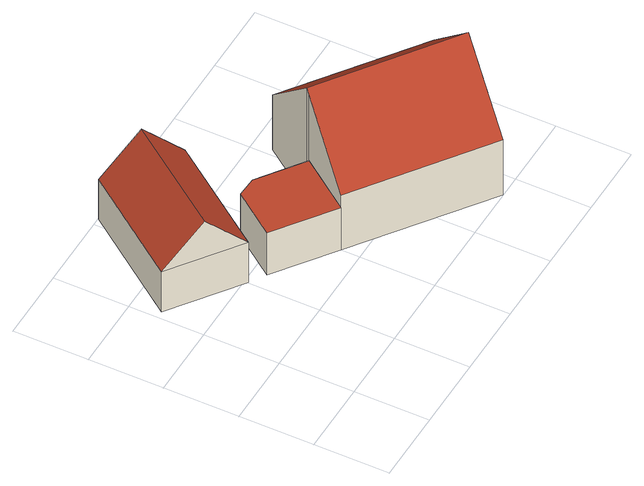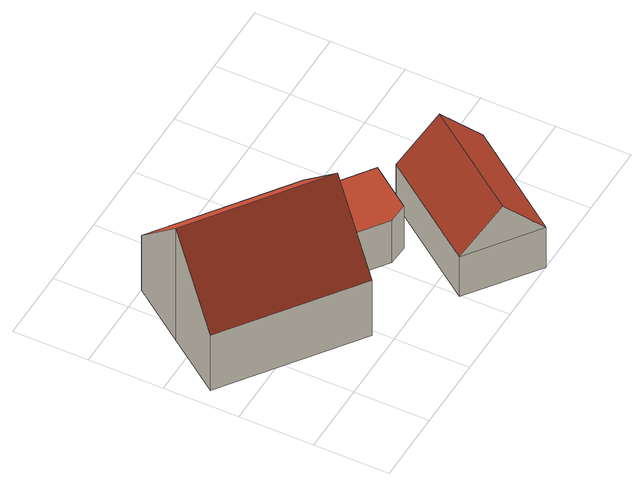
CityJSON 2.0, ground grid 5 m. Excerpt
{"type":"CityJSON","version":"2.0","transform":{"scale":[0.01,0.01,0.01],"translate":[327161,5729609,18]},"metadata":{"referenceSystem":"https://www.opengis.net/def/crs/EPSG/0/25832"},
"CityObjects":{
"building1":{"type":"Building","attributes":{"Geometrietyp2DReferenz":"3000","Gemeindeschluessel":"05170048","function":"31001_2463","roofType":"3100","measuredHeight":6.25},"address":[{"country":"Germany","locality":"Wesel","thoroughfareNumber":"4","thoroughfareName":"Böckersche Straße"}],"geometry":[{"type":"Solid","lod":"2","boundaries":[[[[0,1,2,3]],[[4,5,1,0]],[[6,7,5,4]],[[3,2,7,6]],[[0,8,4]],[[6,9,3]],[[3,9,8,0]],[[4,8,9,6]],[[1,5,7,2]]]],"semantics":{"surfaces":[{"type":"WallSurface"},{"type":"RoofSurface"},{"type":"GroundSurface"}],"values":[[0,0,0,0,0,0,1,1,2]]}}]},
"building2":{"type":"Building","attributes":{"Geometrietyp2DReferenz":"3000","Gemeindeschluessel":"05170048","function":"31001_1010","roofType":"1000","measuredHeight":3.47},"address":[{"country":"Germany","locality":"Wesel","thoroughfareNumber":"4","thoroughfareName":"Böckersche Straße"}],"geometry":[{"type":"Solid","lod":"2","boundaries":[[[[10,11,12,13]],[[14,15,11,10]],[[16,17,15,14]],[[18,19,17,16]],[[13,12,19,18]],[[16,14,10,13,18]],[[11,15,17,19,12]]]],"semantics":{"surfaces":[{"type":"WallSurface"},{"type":"RoofSurface"},{"type":"GroundSurface"}],"values":[[0,0,0,0,0,1,2]]}}]},
"building3":{"type":"Building","attributes":{"Geometrietyp2DReferenz":"3000","Gemeindeschluessel":"05170048","function":"31001_1010","roofType":"3100","measuredHeight":9.25},"address":[{"country":"Germany","locality":"Wesel","thoroughfareNumber":"4","thoroughfareName":"Böckersche Straße"}],"geometry":[{"type":"Solid","lod":"2","boundaries":[[[[20,21,22,23]],[[24,25,21,20]],[[26,27,25,24]],[[28,29,27,26]],[[30,31,29,28]],[[32,33,31,30]],[[23,22,33,32]],[[20,23,32,30,24]],[[28,26,24,30]],[[21,25,27,29,31,33,22]]]],"semantics":{"surfaces":[{"type":"WallSurface"},{"type":"RoofSurface"},{"type":"GroundSurface"}],"values":[[0,0,0,0,0,0,0,1,1,2]]}}]}
},
"vertices":[
[556,2000,424],[556,2000,95],[54,1310,95],[54,1310,424],[1011,1667,424],[1011,1667,95],[510,978,424],[510,978,95],[784,1834,720],[283,1144,720],
[820,1197,450],[820,1197,103],[608,906,103],[608,906,450],[955,1191,450],[955,1191,103],[1253,974,450],[1253,974,103],[997,623,450],[997,623,103],
[1253,974,998],[1253,974,101],[997,623,101],[997,623,554],[1270,997,1027],[1270,997,101],[1542,1371,554],[1542,1371,101],[2391,753,554],[2391,753,101],[2120,378,1027],[2120,378,101],[1849,3,554],[1849,3,101]
]}
